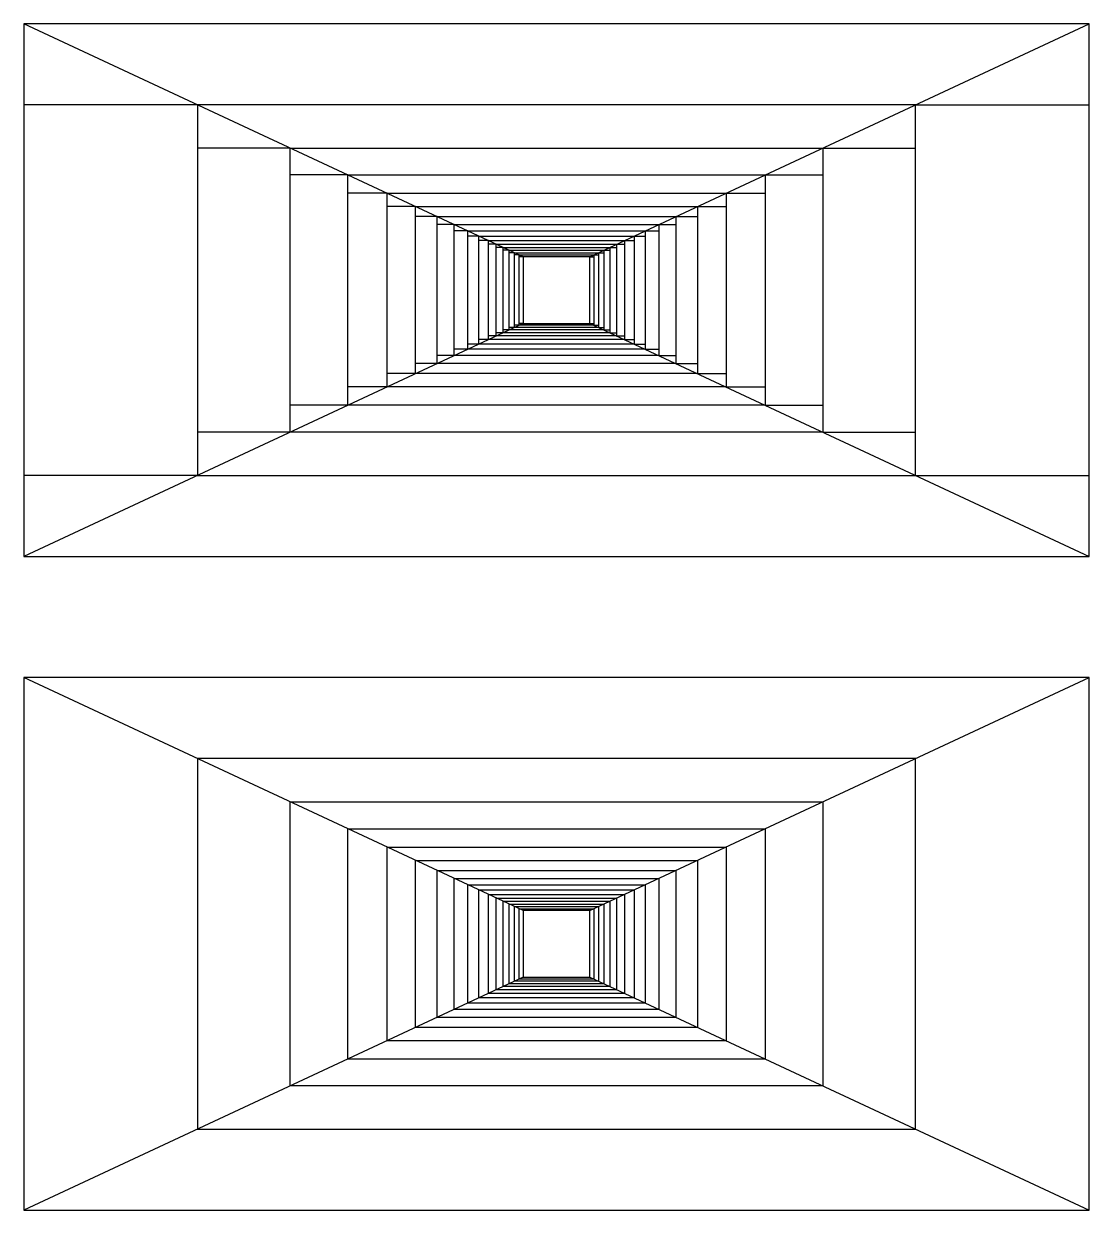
# Model space of a CAD drawing. Header units: inches. Extents: x 272 to 2272, y -340 to 1887.
import ezdxf

# ---------------------------------------------------------------- set-up
doc = ezdxf.new("R2010")
doc.units = ezdxf.units.IN
doc.header["$MEASUREMENT"] = 0

msp = doc.modelspace()

# ---------------------------------------------------------------- linework, layer by layer
for p, q in [((1209.2, 1449.9), (271.7, 1887.4)), ((1334.2, 1449.9), (2271.7, 1887.4)), ((597.8, 1735.2), (271.7, 1735.2)), ((1945.7, 1735.2), (2271.7, 1735.2)), ((771.7, 1654), (597.8, 1654)), ((1771.7, 1654), (1945.7, 1654)), ((879.8, 1603.6), (771.7, 1603.6)), ((1663.6, 1603.6), (1771.7, 1603.6)), ((953.6, 1569.2), (879.8, 1569.2)), ((1589.9, 1569.2), (1663.6, 1569.2)), ((1007, 1544.2), (953.6, 1544.2)), ((1536.4, 1544.2), (1589.9, 1544.2)), ((1047.6, 1525.3), (1007, 1525.3)), ((1495.9, 1525.3), (1536.4, 1525.3)), ((1079.4, 1510.4), (1047.6, 1510.4)), ((1105.1, 1498.5), (1079.4, 1498.5)), ((1438.4, 1498.5), (1464, 1498.5)), ((1464, 1510.4), (1495.9, 1510.4)), ((1126.2, 1488.6), (1105.1, 1488.6)), ((1143.8, 1480.4), (1126.2, 1480.4)), ((1158.8, 1473.4), (1143.8, 1473.4)), ((1384.6, 1473.4), (1399.6, 1473.4)), ((1399.6, 1480.4), (1417.3, 1480.4)), ((1417.3, 1488.6), (1438.4, 1488.6)), ((1171.7, 1467.4), (1158.8, 1467.4)), ((1183, 1462.1), (1171.7, 1462.1)), ((1192.8, 1457.5), (1183, 1457.5)), ((1201.5, 1453.5), (1192.8, 1453.5)), ((1209.2, 1449.9), (1201.5, 1449.9)), ((1334.2, 1449.9), (1342, 1449.9)), ((1342, 1453.5), (1350.7, 1453.5)), ((1350.7, 1457.5), (1360.5, 1457.5)), ((1360.5, 1462.1), (1371.7, 1462.1)), ((1371.7, 1467.4), (1384.6, 1467.4)), ((1209.2, 1324.9), (271.7, 887.4)), ((1192.8, 1317.2), (1183, 1317.2)), ((1201.5, 1321.3), (1192.8, 1321.3)), ((1209.2, 1324.9), (1201.5, 1324.9)), ((1334.2, 1324.9), (2271.7, 887.4)), ((1334.2, 1324.9), (1342, 1324.9)), ((1342, 1321.3), (1350.7, 1321.3)), ((1350.7, 1317.2), (1360.5, 1317.2)), ((1143.8, 1294.3), (1126.2, 1294.3)), ((1158.8, 1301.4), (1143.8, 1301.4)), ((1171.7, 1307.4), (1158.8, 1307.4)), ((1183, 1312.6), (1171.7, 1312.6)), ((1360.5, 1312.6), (1371.7, 1312.6)), ((1371.7, 1307.4), (1384.6, 1307.4)), ((1384.6, 1301.4), (1399.6, 1301.4)), ((1399.6, 1294.3), (1417.3, 1294.3)), ((1105.1, 1276.3), (1079.4, 1276.3)), ((1126.2, 1286.1), (1105.1, 1286.1)), ((1417.3, 1286.1), (1438.4, 1286.1)), ((1438.4, 1276.3), (1464, 1276.3)), ((1047.6, 1249.4), (1007, 1249.4)), ((1079.4, 1264.3), (1047.6, 1264.3)), ((1464, 1264.3), (1495.9, 1264.3)), ((1495.9, 1249.4), (1536.4, 1249.4)), ((1007, 1230.5), (953.6, 1230.5)), ((1536.4, 1230.5), (1589.9, 1230.5)), ((953.6, 1205.6), (879.8, 1205.6)), ((1589.9, 1205.6), (1663.6, 1205.6)), ((879.8, 1171.2), (771.7, 1171.2)), ((1663.6, 1171.2), (1771.7, 1171.2)), ((771.7, 1120.7), (597.8, 1120.7)), ((1771.7, 1120.7), (1945.7, 1120.7)), ((597.8, 1039.5), (271.7, 1039.5)), ((1945.7, 1039.5), (2271.7, 1039.5)), ((1209.2, 222.4), (271.7, 659.9)), ((1334.2, 222.4), (2271.7, 659.9)), ((1209.2, 97.4), (271.7, -340.1)), ((1334.2, 97.4), (2271.7, -340.1))]:
    msp.add_line(p, q)
for points in [[(271.7, 887.4), (2271.7, 887.4), (2271.7, 1887.4), (271.7, 1887.4)], [(1945.7, 1735.2), (597.8, 1735.2), (597.8, 1039.5), (1945.7, 1039.5)], [(1771.7, 1120.7), (771.7, 1120.7), (771.7, 1654), (1771.7, 1654)], [(1663.6, 1171.2), (879.8, 1171.2), (879.8, 1603.6), (1663.6, 1603.6)], [(1589.9, 1205.6), (953.6, 1205.6), (953.6, 1569.2), (1589.9, 1569.2)], [(1536.4, 1230.5), (1007, 1230.5), (1007, 1544.2), (1536.4, 1544.2)], [(1495.9, 1249.4), (1047.6, 1249.4), (1047.6, 1525.3), (1495.9, 1525.3)], [(1464, 1264.3), (1079.4, 1264.3), (1079.4, 1510.4), (1464, 1510.4)], [(1438.4, 1276.3), (1105.1, 1276.3), (1105.1, 1498.5), (1438.4, 1498.5)], [(1417.3, 1286.1), (1126.2, 1286.1), (1126.2, 1488.6), (1417.3, 1488.6)], [(1399.6, 1294.3), (1143.8, 1294.3), (1143.8, 1480.4), (1399.6, 1480.4)], [(1384.6, 1301.4), (1158.8, 1301.4), (1158.8, 1473.4), (1384.6, 1473.4)], [(1371.7, 1307.4), (1171.7, 1307.4), (1171.7, 1467.4), (1371.7, 1467.4)], [(1360.5, 1312.6), (1183, 1312.6), (1183, 1462.1), (1360.5, 1462.1)], [(1350.7, 1317.2), (1192.8, 1317.2), (1192.8, 1457.5), (1350.7, 1457.5)], [(1342, 1321.3), (1201.5, 1321.3), (1201.5, 1453.5), (1342, 1453.5)], [(1209.2, 1324.9), (1334.2, 1324.9), (1334.2, 1449.9), (1209.2, 1449.9)], [(271.7, -340.1), (2271.7, -340.1), (2271.7, 659.9), (271.7, 659.9)], [(1945.7, 507.7), (597.8, 507.7), (597.8, -187.9), (1945.7, -187.9)], [(1771.7, -106.8), (771.7, -106.8), (771.7, 426.6), (1771.7, 426.6)], [(1663.6, -56.3), (879.8, -56.3), (879.8, 376.1), (1663.6, 376.1)], [(1589.9, -21.9), (953.6, -21.9), (953.6, 341.7), (1589.9, 341.7)], [(1536.4, 3), (1007, 3), (1007, 316.8), (1536.4, 316.8)], [(1495.9, 22), (1047.6, 22), (1047.6, 297.8), (1495.9, 297.8)], [(1464, 36.8), (1079.4, 36.8), (1079.4, 283), (1464, 283)], [(1438.4, 48.8), (1105.1, 48.8), (1105.1, 271), (1438.4, 271)], [(1417.3, 58.6), (1126.2, 58.6), (1126.2, 261.2), (1417.3, 261.2)], [(1399.6, 66.9), (1143.8, 66.9), (1143.8, 252.9), (1399.6, 252.9)], [(1384.6, 73.9), (1158.8, 73.9), (1158.8, 245.9), (1384.6, 245.9)], [(1371.7, 79.9), (1171.7, 79.9), (1171.7, 239.9), (1371.7, 239.9)], [(1360.5, 85.1), (1183, 85.1), (1183, 234.7), (1360.5, 234.7)], [(1350.7, 89.7), (1192.8, 89.7), (1192.8, 230.1), (1350.7, 230.1)], [(1342, 93.8), (1201.5, 93.8), (1201.5, 226), (1342, 226)], [(1209.2, 97.4), (1334.2, 97.4), (1334.2, 222.4), (1209.2, 222.4)]]:
    msp.add_lwpolyline(points, close=True)

doc.saveas('drawing.dxf')
